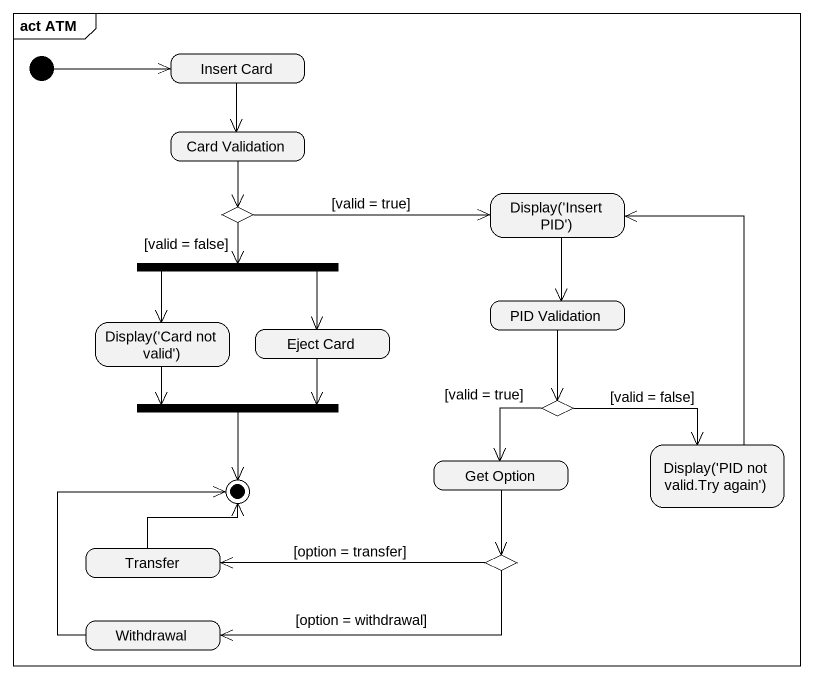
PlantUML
@startuml
mainframe act ATM
hide empty description
state "Insert Card" as Insert_Card
state "Card Validation" as Card_Validation
state choice1 <<choice>>
state "Display('Insert PID')" as Display_Insert_PID
state fork1 <<fork>>
state "Display('Card not valid')" as Display_Card_not_valid
state "Eject Card" as Eject_Card
state "PID Validation" as PID_Validation
state fork2 <<join>>
state choice2 <<choice>>
state "Get Option" as Get_Option
state "Display('PID not valid.Try again')" as Display_PID_not_valid_Try
state Transfer
state choice3 <<choice>>
state Withdrawal
[*] -right-> Insert_Card
Insert_Card --> Card_Validation
Card_Validation --> choice1
choice1 -right-> Display_Insert_PID : [valid = true]
choice1 --> fork1 : [valid = false]
Display_Insert_PID --> PID_Validation
fork1 --> Display_Card_not_valid
fork1 --> Eject_Card
Display_Card_not_valid --> fork2
Eject_Card --> fork2
PID_Validation --> choice2
choice2 --> Get_Option : [valid = true]
choice2 -right-> Display_PID_not_valid_Try : [valid = false]
Get_Option --> choice3
Display_PID_not_valid_Try -up-> Display_Insert_PID
choice3 -left-> Transfer : [option = transfer]
choice3 -left-> Withdrawal : [option = withdrawal]
fork2 --> [*]
Transfer -up-> [*]
Withdrawal -up-> [*]
@enduml
